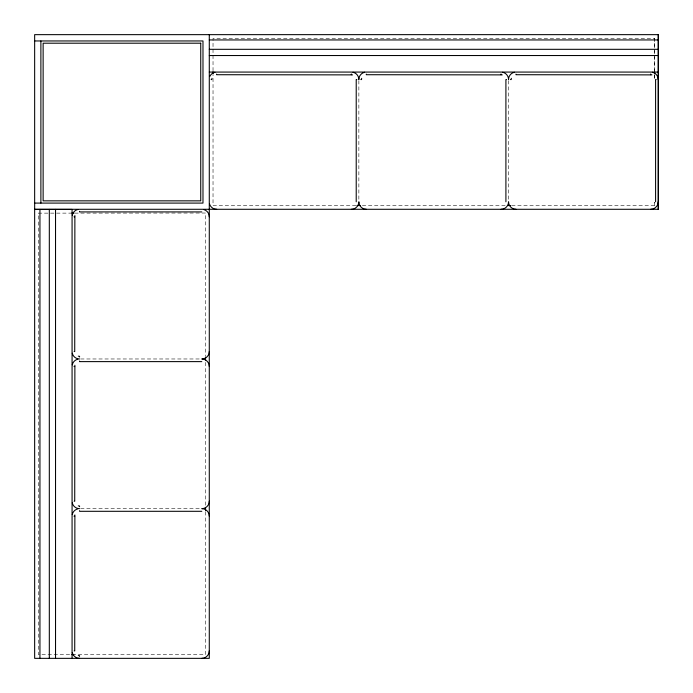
<?xml version="1.0" encoding="UTF-8"?>
<svg xmlns="http://www.w3.org/2000/svg" width="693" height="693" viewBox="0 0 693 693"><rect width="100%" height="100%" fill="white"/><g stroke="black" fill="none" stroke-linecap="round" stroke-linejoin="round"><path stroke-width="0.52" stroke-dasharray="3.46 2.6" d="M355.89 205.544L213.028 205.544L213.028 75.061M362.352 205.544L505.249 205.544M511.668 205.544L654.608 205.544L654.608 202.313M38.392 213.141L205.544 213.028L205.544 355.968M80.648 358.974L200.719 358.974M80.648 508.662L200.719 508.662M654.608 70.747L654.608 38.392L213.028 38.392L213.028 70.747M654.608 75.061L654.608 78.292M654.495 38.392L654.495 70.747M654.495 75.061L654.495 78.292M654.495 202.313L654.495 205.544M508.549 80.648L508.549 200.71M358.861 80.648L358.861 200.71M205.544 362.387L205.544 506.366M205.544 511.746L205.544 654.608L38.392 654.608L38.392 213.028"/><path stroke-width="1.04" d="M209.286 34.65L209.286 658.35L34.65 658.35L34.65 34.65L658.35 34.65L658.35 209.286L34.65 209.286M74.134 351.542L74.723 351.542L74.879 215.566M74.134 501.23L74.723 501.23L74.879 365.254M74.134 650.918L74.723 650.918L74.879 514.942M211.98 78.309L211.824 79.556L211.131 79.556M361.668 78.309L361.503 79.556L360.819 79.556M511.356 78.309L511.191 79.556L510.507 79.556M74.03 216.822L74.723 216.822M74.03 366.51L74.723 366.51M74.03 516.198L74.723 516.198M209.286 39.943L658.237 39.943M34.65 40.956L202.98 40.956L202.98 203.092L34.65 203.092M209.286 49.316L658.237 49.316M209.286 55.535L658.237 55.535M209.286 72.072L658.237 72.072M352.581 74.879L216.606 74.714L216.606 74.125M502.269 74.879L366.294 74.714L366.294 74.125M651.957 74.879L515.982 74.714L515.982 74.125M356.808 79.565L356.219 79.565L356.219 201.793M506.496 79.565L505.907 79.565L505.907 201.793M656.184 79.565L655.595 79.565L655.595 201.793M356.973 205.544L360.221 205.544M507.415 205.544L510.663 205.544M34.65 209.399L72.072 209.399L72.072 658.35M201.793 211.928L79.565 211.928L79.565 211.339M71.821 213.028L73.978 213.028M201.793 361.616L79.565 361.616L79.565 361.027M201.793 511.304L79.565 511.304L79.565 510.715M71.821 654.608L73.978 654.608M79.565 358.974L77.902 358.792A7.458 7.458 0 0 1 72.263 353.196M79.565 508.662L77.902 508.48A7.458 7.458 0 0 1 72.263 502.884M78.309 356.167L79.556 356.332L79.556 357.016M78.309 505.855L79.556 506.02L79.556 506.704M78.309 655.543L79.556 655.708L79.556 656.392M650.701 74.03L650.701 74.714M501.013 74.03L501.013 74.714M351.325 74.03L351.325 74.714M658.237 34.65L658.237 209.286M654.608 71.821L654.608 73.978M213.028 71.821L213.028 73.978M205.544 356.973L205.544 360.221M205.544 507.415L205.544 510.663M55.535 209.399L55.535 658.35M49.316 209.399L49.316 658.35M40.887 40.956L40.887 203.092M39.943 209.399L39.943 658.35M514.327 72.263A7.458 7.458 0 0 0 508.731 77.902L508.549 79.565L508.359 77.893A7.519 7.519 0 0 0 502.676 72.254M652.364 72.254A7.519 7.519 0 0 1 658.237 79.565M658.237 201.793A7.493 7.493 0 0 1 650.744 209.286M516.042 209.286A7.493 7.493 0 0 1 508.801 203.733L508.549 201.793L508.298 203.733A7.493 7.493 0 0 1 501.056 209.286M364.639 72.263A7.458 7.458 0 0 0 359.043 77.902L358.861 79.565L358.671 77.893A7.519 7.519 0 0 0 352.988 72.254M366.354 209.286A7.493 7.493 0 0 1 359.113 203.733L358.861 201.793L358.61 203.733A7.493 7.493 0 0 1 351.368 209.286M209.901 76.325A7.458 7.458 0 0 1 214.951 72.263M216.666 209.286A7.493 7.493 0 0 1 209.433 203.733M72.254 215.159A7.519 7.519 0 0 1 77.893 209.477M203.733 209.537A7.493 7.493 0 0 1 209.286 216.779M209.286 351.481A7.493 7.493 0 0 1 203.733 358.723L201.793 358.974L203.733 359.225A7.493 7.493 0 0 1 209.286 366.467M72.254 364.847A7.519 7.519 0 0 1 77.893 359.165M209.286 501.169A7.493 7.493 0 0 1 203.733 508.411L201.793 508.662L203.733 508.913A7.493 7.493 0 0 1 209.286 516.155M79.565 658.35A7.458 7.458 0 0 1 72.263 652.572M72.254 514.535A7.519 7.519 0 0 1 77.893 508.853M209.286 650.857A7.493 7.493 0 0 1 201.793 658.35M200.736 43.2L43.131 43.2L43.131 200.849L200.736 200.849L200.736 43.2"/></g></svg>
